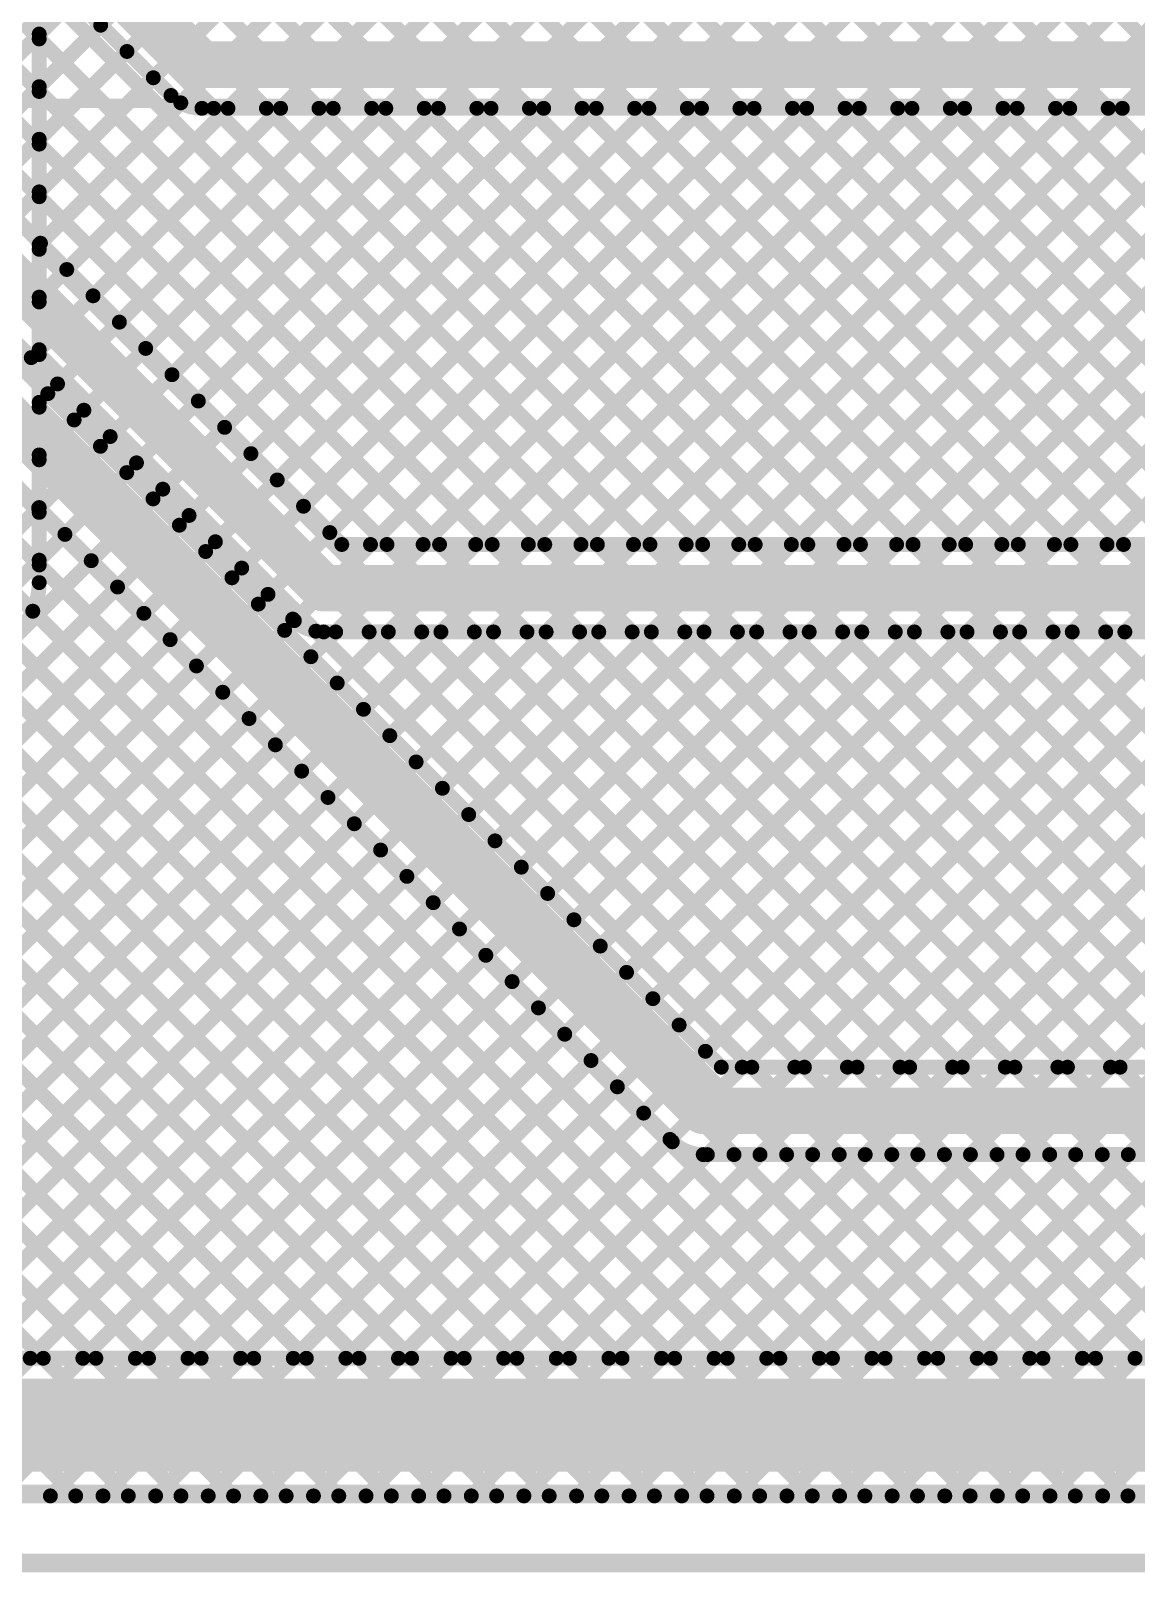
# Model space of a CAD drawing. Header units: millimetres. Extents: x 3.9 to 7.44, y 1.03 to 3.16.
# Drawn here: x 6.036 to 6.63, y 1.027 to 1.856 of the extents above; entities that cross this region are included whole.
import ezdxf

# ---------------------------------------------------------------- set-up
doc = ezdxf.new("R2010")
doc.units = ezdxf.units.MM
doc.header["$MEASUREMENT"] = 0
for name, color, linetype in [('BottomLayer', 5, 'Continuous'), ('Mechanical2', 216, 'Continuous'), ('TopLayer', 1, 'Continuous'), ('TopOverlay', 2, 'Continuous')]:
    doc.layers.add(name, color=color, linetype=linetype)

# ---------------------------------------------------------------- blocks, each defined once
blk = doc.blocks.new('ESP8285_3')
at = {"layer": 'TopOverlay', "const_width": 0.005}
for points in [[(-0.16154, -0.055), (-0.16154, 1.61823)], [(0.567, -0.055), (0.567, 1.61823)]]:
    blk.add_lwpolyline(points, dxfattribs=at)

msp = doc.modelspace()

# ---------------------------------------------------------------- linework, layer by layer
at = {"layer": 'BottomLayer'}
for points, const_width in [([(6.2946, 2.19069), (6.84988, 1.6354)], 0.008), ([(6.28045, 2.17654), (6.84351, 1.61349)], 0.008), ([(6.04, 1.82564), (6.38222, 2.16787)], 0.008), ([(6.26631, 2.1624), (6.85, 1.57871)], 0.008), ([(6.04, 1.79736), (6.39637, 2.15372)], 0.008), ([(6.25217, 2.14826), (6.85, 1.55043)], 0.008), ([(6.04, 1.76907), (6.41051, 2.13958)], 0.008), ([(6.23803, 2.13412), (6.85, 1.52214)], 0.008), ([(6.04, 1.74079), (6.42465, 2.12544)], 0.008), ([(6.22389, 2.11997), (6.85, 1.49386)], 0.008), ([(6.04, 1.7125), (6.43879, 2.1113)], 0.008), ([(6.28974, 1.142), (7.264, 2.11626)], 0.008), ([(6.20974, 2.10583), (6.85, 1.46558)], 0.008), ([(6.04, 1.68422), (6.45293, 2.09715)], 0.008), ([(6.1956, 2.09169), (6.85, 1.43729)], 0.008), ([(6.31802, 1.142), (7.264, 2.08798)], 0.008), ([(6.04, 1.65594), (6.46708, 2.08301)], 0.008), ([(6.18146, 2.07755), (6.84382, 1.41519)], 0.008), ([(6.04, 1.62765), (6.48122, 2.06887)], 0.008), ([(6.34631, 1.142), (7.264, 2.05969)], 0.008), ([(6.04, 1.59937), (6.49536, 2.05473)], 0.008), ([(6.179, 2.05173), (7.16273, 1.068)], 0.008), ([(6.04, 2.0493), (7.0213, 1.068)], 0.008), ([(6.04, 1.57108), (6.5095, 2.04059)], 0.008), ([(5.6392, 1.142), (6.52364, 2.02644)], 0.008), ([(6.04, 2.02102), (6.99302, 1.068)], 0.008), ([(5.66749, 1.142), (6.53779, 2.0123)], 0.008), ([(6.18548, 2.01696), (7.13444, 1.068)], 0.008), ([(5.69577, 1.142), (6.55193, 1.99816)], 0.008), ([(6.17966, 1.9945), (7.10616, 1.068)], 0.008), ([(6.04, 1.99274), (6.86854, 1.16419)], 0.008), ([(5.72405, 1.142), (6.56607, 1.98402)], 0.008), ([(6.04, 1.85393), (6.16701, 1.98094)], 0.008), ([(6.16576, 1.98011), (7.07787, 1.068)], 0.008), ([(5.75234, 1.142), (6.58021, 1.96988)], 0.008), ([(6.14407, 1.97352), (7.04959, 1.068)], 0.008), ([(6.04, 1.96445), (6.82695, 1.1775)], 0.008), ([(5.78062, 1.142), (6.59436, 1.95573)], 0.008), ([(5.80891, 1.142), (6.6085, 1.94159)], 0.008), ([(6.04, 1.93617), (6.80286, 1.1733)], 0.008), ([(5.83719, 1.142), (6.62264, 1.92745)], 0.008), ([(5.86548, 1.142), (6.63678, 1.91331)], 0.008), ([(5.89376, 1.142), (6.65092, 1.89916)], 0.008), ([(6.04631, 1.90157), (6.78443, 1.16345)], 0.008), ([(5.92204, 1.142), (6.66507, 1.88502)], 0.008), ([(6.04, 1.559), (6.04, 1.88297)], 0.008), ([(6.04, 1.8796), (6.77019, 1.14941)], 0.008), ([(5.95033, 1.142), (6.67921, 1.87088)], 0.008), ([(5.97861, 1.142), (6.69335, 1.85674)], 0.008), ([(6.04, 1.85131), (6.74931, 1.142)], 0.008), ([(6.0069, 1.142), (6.70749, 1.8426)], 0.008), ([(6.03518, 1.142), (6.71731, 1.82413)], 0.008), ([(6.04, 1.82303), (6.72103, 1.142)], 0.008), ([(6.06347, 1.142), (6.73274, 1.81128)], 0.008), ([(6.12003, 1.142), (6.796, 1.81797)], 0.008), ([(6.09175, 1.142), (6.75707, 1.80732)], 0.008), ([(6.04, 1.79475), (6.69275, 1.142)], 0.008), ([(6.14832, 1.142), (6.79219, 1.78587)], 0.008), ([(6.04, 1.76646), (6.66446, 1.142)], 0.008), ([(6.1766, 1.142), (6.79181, 1.7572)], 0.008), ([(6.04, 1.73818), (6.63618, 1.142)], 0.008), ([(6.20489, 1.142), (6.80291, 1.74002)], 0.008), ([(6.23317, 1.142), (6.8211, 1.72993)], 0.008), ([(6.26146, 1.142), (6.85425, 1.7348)], 0.008), ([(6.04, 1.70989), (6.60789, 1.142)], 0.008), ([(6.04, 1.68161), (6.57961, 1.142)], 0.008), ([(6.04, 1.65332), (6.55132, 1.142)], 0.008), ([(6.04, 1.62504), (6.52304, 1.142)], 0.008), ([(6.37459, 1.142), (6.84355, 1.61096)], 0.008), ([(6.04, 1.59676), (6.49476, 1.142)], 0.008), ([(6.40288, 1.142), (6.85, 1.58912)], 0.008), ([(6.04, 1.56847), (6.46647, 1.142)], 0.008), ([(6.43116, 1.142), (6.85, 1.56084)], 0.008), ([(6.03656, 1.54363), (6.43819, 1.142)], 0.008), ([(6.45945, 1.142), (6.85, 1.53255)], 0.008), ([(6.02391, 1.528), (6.4099, 1.142)], 0.008), ([(6.00977, 1.51385), (6.38162, 1.142)], 0.008), ([(6.48773, 1.142), (6.85, 1.50427)], 0.008), ([(5.99562, 1.49971), (6.35333, 1.142)], 0.008), ([(5.98148, 1.48557), (6.32505, 1.142)], 0.008), ([(5.96734, 1.47143), (6.29677, 1.142)], 0.008), ([(6.51601, 1.142), (6.85, 1.47599)], 0.008), ([(5.9532, 1.45728), (6.26848, 1.142)], 0.008), ([(6.5443, 1.142), (6.85, 1.4477)], 0.008), ([(5.93905, 1.44314), (6.2402, 1.142)], 0.008), ([(5.92491, 1.429), (6.21191, 1.142)], 0.008), ([(5.91077, 1.41486), (6.18363, 1.142)], 0.008), ([(6.57258, 1.142), (6.84361, 1.41303)], 0.008), ([(5.89663, 1.40072), (6.15534, 1.142)], 0.008), ([(6.60087, 1.142), (6.84863, 1.38976)], 0.008), ([(5.88249, 1.38657), (6.12706, 1.142)], 0.008), ([(5.86834, 1.37243), (6.09878, 1.142)], 0.008), ([(6.62915, 1.142), (6.86205, 1.3749)], 0.008), ([(5.8542, 1.35829), (6.07049, 1.142)], 0.008), ([(5.84006, 1.34415), (6.04221, 1.142)], 0.008), ([(5.36091, 1.142), (6.76522, 1.142)], 0.008), ([(5.346, 1.106), (6.827, 1.106)], 0.05), ([(5.25891, 1.068), (6.76643, 1.068)], 0.008), ([(5.346, 1.07), (6.76522, 1.07)], 0.008)]:
    msp.add_lwpolyline(points, dxfattribs=dict(at, const_width=const_width))
at = {"layer": 'BottomLayer', "const_width": 0.004}
for points in [[(6.038, 1.85393, 1), (6.042, 1.85393, 1)], [(6.038, 1.85131, 1), (6.042, 1.85131, 1)], [(6.038, 1.82564, 1), (6.042, 1.82564, 1)], [(6.038, 1.82303, 1), (6.042, 1.82303, 1)], [(6.038, 1.79736, 1), (6.042, 1.79736, 1)], [(6.038, 1.79475, 1), (6.042, 1.79475, 1)], [(6.038, 1.76907, 1), (6.042, 1.76907, 1)], [(6.038, 1.76646, 1), (6.042, 1.76646, 1)], [(6.038, 1.74079, 1), (6.042, 1.74079, 1)], [(6.038, 1.73818, 1), (6.042, 1.73818, 1)], [(6.038, 1.7125, 1), (6.042, 1.7125, 1)], [(6.038, 1.70989, 1), (6.042, 1.70989, 1)], [(6.038, 1.68422, 1), (6.042, 1.68422, 1)], [(6.038, 1.68161, 1), (6.042, 1.68161, 1)], [(6.038, 1.65594, 1), (6.042, 1.65594, 1)], [(6.038, 1.65332, 1), (6.042, 1.65332, 1)], [(6.038, 1.62765, 1), (6.042, 1.62765, 1)], [(6.038, 1.62504, 1), (6.042, 1.62504, 1)], [(6.038, 1.59937, 1), (6.042, 1.59937, 1)], [(6.038, 1.59676, 1), (6.042, 1.59676, 1)], [(6.038, 1.57108, 1), (6.042, 1.57108, 1)], [(6.038, 1.56847, 1), (6.042, 1.56847, 1)], [(6.038, 1.559, 1), (6.042, 1.559, 1)], [(6.038, 1.559, 1), (6.042, 1.559, 1)], [(6.038, 1.559, 1), (6.042, 1.559, 1)], [(6.03456, 1.54363, 1), (6.03856, 1.54363, 1)], [(6.03318, 1.142, 1), (6.03718, 1.142, 1)], [(6.04021, 1.142, 1), (6.04421, 1.142, 1)], [(6.06147, 1.142, 1), (6.06547, 1.142, 1)], [(6.06849, 1.142, 1), (6.07249, 1.142, 1)], [(6.08975, 1.142, 1), (6.09375, 1.142, 1)], [(6.09678, 1.142, 1), (6.10078, 1.142, 1)], [(6.11803, 1.142, 1), (6.12203, 1.142, 1)], [(6.12506, 1.142, 1), (6.12906, 1.142, 1)], [(6.14632, 1.142, 1), (6.15032, 1.142, 1)], [(6.15334, 1.142, 1), (6.15734, 1.142, 1)], [(6.1746, 1.142, 1), (6.1786, 1.142, 1)], [(6.18163, 1.142, 1), (6.18563, 1.142, 1)], [(6.20289, 1.142, 1), (6.20689, 1.142, 1)], [(6.20991, 1.142, 1), (6.21391, 1.142, 1)], [(6.23117, 1.142, 1), (6.23517, 1.142, 1)], [(6.2382, 1.142, 1), (6.2422, 1.142, 1)], [(6.25946, 1.142, 1), (6.26346, 1.142, 1)], [(6.26648, 1.142, 1), (6.27048, 1.142, 1)], [(6.28774, 1.142, 1), (6.29174, 1.142, 1)], [(6.29477, 1.142, 1), (6.29877, 1.142, 1)], [(6.31602, 1.142, 1), (6.32002, 1.142, 1)], [(6.32305, 1.142, 1), (6.32705, 1.142, 1)], [(6.34431, 1.142, 1), (6.34831, 1.142, 1)], [(6.35133, 1.142, 1), (6.35533, 1.142, 1)], [(6.37259, 1.142, 1), (6.37659, 1.142, 1)], [(6.37962, 1.142, 1), (6.38362, 1.142, 1)], [(6.40088, 1.142, 1), (6.40488, 1.142, 1)], [(6.4079, 1.142, 1), (6.4119, 1.142, 1)], [(6.42916, 1.142, 1), (6.43316, 1.142, 1)], [(6.43619, 1.142, 1), (6.44019, 1.142, 1)], [(6.45745, 1.142, 1), (6.46145, 1.142, 1)], [(6.46447, 1.142, 1), (6.46847, 1.142, 1)], [(6.48573, 1.142, 1), (6.48973, 1.142, 1)], [(6.49276, 1.142, 1), (6.49676, 1.142, 1)], [(6.51401, 1.142, 1), (6.51801, 1.142, 1)], [(6.52104, 1.142, 1), (6.52504, 1.142, 1)], [(6.5423, 1.142, 1), (6.5463, 1.142, 1)], [(6.54932, 1.142, 1), (6.55332, 1.142, 1)], [(6.57058, 1.142, 1), (6.57458, 1.142, 1)], [(6.57761, 1.142, 1), (6.58161, 1.142, 1)], [(6.59887, 1.142, 1), (6.60287, 1.142, 1)], [(6.60589, 1.142, 1), (6.60989, 1.142, 1)], [(6.62715, 1.142, 1), (6.63115, 1.142, 1)]]:
    msp.add_lwpolyline(points, format="xyb", close=True, dxfattribs=at)
at = {"layer": 'BottomLayer', "const_width": 0.008}
for points in [[(6.04, 1.559, -0.199396), (6.02941, 1.5335)], [(6.04, 1.559, -0.198912), (6.02946, 1.53354)]]:
    msp.add_lwpolyline(points, format="xyb", dxfattribs=at)
at = {"layer": 'Mechanical2', "const_width": 0.01}
msp.add_lwpolyline([(3.902, 1.032), (7.303, 1.032)], dxfattribs=at)
at = {"layer": 'TopLayer'}
for points, const_width in [([(6.069, 1.896), (6.1275, 1.8375)], 0.025), ([(5.6595, 1.8924), (6.4839, 1.068)], 0.008), ([(6.0524, 1.87937), (6.11087, 1.8209)], 0.008), ([(6.049, 1.8706), (6.3401, 1.5795)], 0.008), ([(5.6595, 1.86412), (6.45562, 1.068)], 0.008), ([(5.71319, 1.867), (6.51219, 1.068)], 0.008), ([(5.74147, 1.867), (6.54047, 1.068)], 0.008), ([(5.76976, 1.867), (6.56876, 1.068)], 0.008), ([(5.92755, 1.85462), (6.20267, 1.5795)], 0.008), ([(5.94646, 1.86), (6.22696, 1.5795)], 0.008), ([(5.97475, 1.86), (6.25525, 1.5795)], 0.008), ([(5.98412, 1.79805), (6.04607, 1.86)], 0.008), ([(5.99826, 1.78391), (6.07306, 1.8587)], 0.008), ([(6.00303, 1.86), (6.28353, 1.5795)], 0.008), ([(6.03131, 1.86), (6.31181, 1.5795)], 0.008), ([(5.91094, 1.838), (6.19294, 1.556)], 0.025), ([(6.01241, 1.76976), (6.0872, 1.84456)], 0.008), ([(6.1275, 1.8375), (6.64583, 1.8375)], 0.025), ([(6.4444, 1.5795), (6.70925, 1.84435)], 0.008), ([(5.65903, 1.83631), (6.42733, 1.068)], 0.008), ([(6.02655, 1.75562), (6.10135, 1.83042)], 0.008), ([(5.64764, 1.81941), (6.39905, 1.068)], 0.008), ([(5.89432, 1.82138), (6.1763, 1.5394)], 0.008), ([(6.47268, 1.5795), (6.71731, 1.82413)], 0.008), ([(6.04069, 1.74148), (6.11614, 1.81693)], 0.008), ([(6.05483, 1.72734), (6.14149, 1.814)], 0.008), ([(6.06897, 1.7132), (6.16978, 1.814)], 0.008), ([(6.08312, 1.69905), (6.19806, 1.814)], 0.008), ([(6.09726, 1.68491), (6.22635, 1.814)], 0.008), ([(6.1114, 1.67077), (6.25463, 1.814)], 0.008), ([(6.12554, 1.65663), (6.28292, 1.814)], 0.008), ([(6.1275, 1.814), (6.64583, 1.814)], 0.008), ([(6.13388, 1.814), (6.36838, 1.5795)], 0.008), ([(6.13969, 1.64248), (6.3112, 1.814)], 0.008), ([(6.15383, 1.62834), (6.33949, 1.814)], 0.008), ([(6.16217, 1.814), (6.39667, 1.5795)], 0.008), ([(6.16797, 1.6142), (6.36777, 1.814)], 0.008), ([(6.18211, 1.60006), (6.39605, 1.814)], 0.008), ([(6.19045, 1.814), (6.42495, 1.5795)], 0.008), ([(6.19625, 1.58592), (6.42434, 1.814)], 0.008), ([(6.21812, 1.5795), (6.45262, 1.814)], 0.008), ([(6.21874, 1.814), (6.45324, 1.5795)], 0.008), ([(6.24641, 1.5795), (6.48091, 1.814)], 0.008), ([(6.24702, 1.814), (6.48152, 1.5795)], 0.008), ([(6.27469, 1.5795), (6.50919, 1.814)], 0.008), ([(6.2753, 1.814), (6.5098, 1.5795)], 0.008), ([(6.30298, 1.5795), (6.53748, 1.814)], 0.008), ([(6.30359, 1.814), (6.53809, 1.5795)], 0.008), ([(6.33126, 1.5795), (6.56576, 1.814)], 0.008), ([(6.33187, 1.814), (6.56637, 1.5795)], 0.008), ([(6.35954, 1.5795), (6.59404, 1.814)], 0.008), ([(6.36016, 1.814), (6.59466, 1.5795)], 0.008), ([(6.38783, 1.5795), (6.62233, 1.814)], 0.008), ([(6.38844, 1.814), (6.62294, 1.5795)], 0.008), ([(6.41611, 1.5795), (6.65125, 1.81463)], 0.008), ([(6.41673, 1.814), (6.65123, 1.5795)], 0.008), ([(6.44501, 1.814), (6.67951, 1.5795)], 0.008), ([(6.47329, 1.814), (6.70779, 1.5795)], 0.008), ([(6.50097, 1.5795), (6.73274, 1.81128)], 0.008), ([(6.50158, 1.814), (6.72358, 1.592)], 0.008), ([(6.52986, 1.814), (6.72683, 1.61703)], 0.008), ([(6.55753, 1.5795), (6.79147, 1.81344)], 0.008), ([(6.55814, 1.814), (6.73237, 1.63977)], 0.008), ([(6.58643, 1.814), (6.739, 1.66143)], 0.008), ([(6.61471, 1.814), (6.739, 1.68971)], 0.008), ([(5.6335, 1.80527), (6.37077, 1.068)], 0.008), ([(6.52925, 1.5795), (6.75707, 1.80732)], 0.008), ([(5.61936, 1.79112), (6.34248, 1.068)], 0.008), ([(6.58582, 1.5795), (6.79219, 1.78587)], 0.008), ([(5.60522, 1.77698), (6.3142, 1.068)], 0.008), ([(5.59107, 1.76284), (6.28591, 1.068)], 0.008), ([(5.57693, 1.7487), (6.25763, 1.068)], 0.008), ([(5.96862, 1.73662), (6.40673, 1.2985)], 0.008), ([(5.56279, 1.73456), (6.22934, 1.068)], 0.008), ([(5.952, 1.72), (6.397, 1.275)], 0.025), ([(5.54865, 1.72041), (6.20106, 1.068)], 0.008), ([(5.5345, 1.70627), (6.17278, 1.068)], 0.008), ([(5.93538, 1.70338), (6.38037, 1.2584)], 0.008), ([(6.6141, 1.5795), (6.739, 1.7044)], 0.008), ([(5.52036, 1.69213), (6.14449, 1.068)], 0.008), ([(6.03051, 1.67473), (6.03574, 1.67996)], 0.008), ([(5.50622, 1.67799), (6.11621, 1.068)], 0.008), ([(5.49208, 1.66384), (6.08792, 1.068)], 0.008), ([(6.04465, 1.66059), (6.04988, 1.66582)], 0.008), ([(5.47794, 1.6497), (6.05964, 1.068)], 0.008), ([(6.05879, 1.64644), (6.06403, 1.65168)], 0.008), ([(6.07293, 1.6323), (6.07817, 1.63753)], 0.008), ([(6.08708, 1.61816), (6.09231, 1.62339)], 0.008), ([(6.10122, 1.60402), (6.10645, 1.60925)], 0.008), ([(5.50863, 1.068), (6.0397, 1.59907)], 0.008), ([(6.11536, 1.58987), (6.12059, 1.59511)], 0.008), ([(5.53692, 1.068), (6.05384, 1.58492)], 0.008), ([(6.1295, 1.57573), (6.13474, 1.58097)], 0.008), ([(6.20267, 1.5795), (6.716, 1.5795)], 0.008), ([(5.5652, 1.068), (6.06798, 1.57078)], 0.008), ([(6.14364, 1.56159), (6.14888, 1.56682)], 0.008), ([(6.19294, 1.556), (6.747, 1.556)], 0.025), ([(5.59348, 1.068), (6.08213, 1.55664)], 0.008), ([(6.15779, 1.54745), (6.16302, 1.55268)], 0.008), ([(5.62177, 1.068), (6.09627, 1.5425)], 0.008), ([(6.17193, 1.53331), (6.17718, 1.53856)], 0.008), ([(6.18607, 1.51916), (6.19941, 1.5325)], 0.008), ([(6.18873, 1.53288), (6.42311, 1.2985)], 0.008), ([(6.19294, 1.5325), (6.716, 1.5325)], 0.008), ([(6.20021, 1.50502), (6.22769, 1.5325)], 0.008), ([(6.21435, 1.49088), (6.25598, 1.5325)], 0.008), ([(6.21739, 1.5325), (6.45139, 1.2985)], 0.008), ([(6.2285, 1.47674), (6.28426, 1.5325)], 0.008), ([(6.24264, 1.4626), (6.31254, 1.5325)], 0.008), ([(6.24568, 1.5325), (6.47968, 1.2985)], 0.008), ([(6.25678, 1.44845), (6.34083, 1.5325)], 0.008), ([(6.27092, 1.43431), (6.36911, 1.5325)], 0.008), ([(6.27396, 1.5325), (6.50796, 1.2985)], 0.008), ([(6.28507, 1.42017), (6.3974, 1.5325)], 0.008), ([(6.29921, 1.40603), (6.42568, 1.5325)], 0.008), ([(6.30225, 1.5325), (6.53625, 1.2985)], 0.008), ([(6.31335, 1.39188), (6.45397, 1.5325)], 0.008), ([(6.32749, 1.37774), (6.48225, 1.5325)], 0.008), ([(6.33053, 1.5325), (6.56453, 1.2985)], 0.008), ([(6.34163, 1.3636), (6.51053, 1.5325)], 0.008), ([(6.35578, 1.34946), (6.53882, 1.5325)], 0.008), ([(6.35881, 1.5325), (6.59281, 1.2985)], 0.008), ([(6.36992, 1.33532), (6.5671, 1.5325)], 0.008), ([(6.38406, 1.32117), (6.59539, 1.5325)], 0.008), ([(6.3871, 1.5325), (6.6211, 1.2985)], 0.008), ([(6.3982, 1.30703), (6.62367, 1.5325)], 0.008), ([(6.41538, 1.5325), (6.64938, 1.2985)], 0.008), ([(6.41796, 1.2985), (6.65196, 1.5325)], 0.008), ([(6.44367, 1.5325), (6.67767, 1.2985)], 0.008), ([(6.44624, 1.2985), (6.68024, 1.5325)], 0.008), ([(6.47195, 1.5325), (6.70595, 1.2985)], 0.008), ([(6.47452, 1.2985), (6.70852, 1.5325)], 0.008), ([(6.50024, 1.5325), (6.72174, 1.311)], 0.008), ([(6.52852, 1.5325), (6.7268, 1.33422)], 0.008), ([(6.5568, 1.5325), (6.73205, 1.35725)], 0.008), ([(6.55938, 1.2985), (6.791, 1.53012)], 0.008), ([(6.58509, 1.5325), (6.739, 1.37859)], 0.008), ([(6.61337, 1.5325), (6.739, 1.40687)], 0.008), ([(5.65005, 1.068), (6.11041, 1.52836)], 0.008), ([(5.67834, 1.068), (6.12455, 1.51421)], 0.008), ([(6.50281, 1.2985), (6.72431, 1.52)], 0.008), ([(6.53109, 1.2985), (6.75259, 1.52)], 0.008), ([(5.70662, 1.068), (6.13869, 1.50007)], 0.008), ([(5.73491, 1.068), (6.15284, 1.48593)], 0.008), ([(5.76319, 1.068), (6.16698, 1.47179)], 0.008), ([(5.79148, 1.068), (6.18112, 1.45765)], 0.008), ([(6.58766, 1.2985), (6.739, 1.44984)], 0.008), ([(5.81976, 1.068), (6.19526, 1.4435)], 0.008), ([(5.84804, 1.068), (6.2094, 1.42936)], 0.008), ([(6.61595, 1.2985), (6.739, 1.42155)], 0.008), ([(5.87633, 1.068), (6.22355, 1.41522)], 0.008), ([(5.90461, 1.068), (6.23769, 1.40108)], 0.008), ([(5.9329, 1.068), (6.25183, 1.38693)], 0.008), ([(5.96118, 1.068), (6.26597, 1.37279)], 0.008), ([(5.98947, 1.068), (6.28012, 1.35865)], 0.008), ([(6.01775, 1.068), (6.29426, 1.34451)], 0.008), ([(6.04603, 1.068), (6.3084, 1.33037)], 0.008), ([(6.07432, 1.068), (6.32254, 1.31622)], 0.008), ([(6.1026, 1.068), (6.33668, 1.30208)], 0.008), ([(6.40673, 1.2985), (6.716, 1.2985)], 0.008), ([(6.13089, 1.068), (6.35083, 1.28794)], 0.008), ([(6.397, 1.275), (6.747, 1.275)], 0.025), ([(6.15917, 1.068), (6.36497, 1.2738)], 0.008), ([(6.18746, 1.068), (6.37911, 1.25966)], 0.008), ([(6.21574, 1.068), (6.39924, 1.2515)], 0.008), ([(6.24402, 1.068), (6.42752, 1.2515)], 0.008), ([(6.27231, 1.068), (6.45581, 1.2515)], 0.008), ([(6.30059, 1.068), (6.48409, 1.2515)], 0.008), ([(6.32888, 1.068), (6.51238, 1.2515)], 0.008), ([(6.35716, 1.068), (6.54066, 1.2515)], 0.008), ([(6.38545, 1.068), (6.56895, 1.2515)], 0.008), ([(6.397, 1.2515), (6.716, 1.2515)], 0.008), ([(6.41354, 1.2515), (6.59704, 1.068)], 0.008), ([(6.41373, 1.068), (6.59723, 1.2515)], 0.008), ([(6.44182, 1.2515), (6.62532, 1.068)], 0.008), ([(6.44201, 1.068), (6.62551, 1.2515)], 0.008), ([(6.47011, 1.2515), (6.65361, 1.068)], 0.008), ([(6.4703, 1.068), (6.6538, 1.2515)], 0.008), ([(6.49839, 1.2515), (6.68189, 1.068)], 0.008), ([(6.49858, 1.068), (6.68208, 1.2515)], 0.008), ([(6.52668, 1.2515), (6.71018, 1.068)], 0.008), ([(6.52687, 1.068), (6.71037, 1.2515)], 0.008), ([(6.55496, 1.2515), (6.73846, 1.068)], 0.008), ([(6.58325, 1.2515), (6.76593, 1.06882)], 0.008), ([(6.61153, 1.2515), (6.75552, 1.10751)], 0.008), ([(6.61172, 1.068), (6.791, 1.24728)], 0.008), ([(6.55515, 1.068), (6.72615, 1.239)], 0.008), ([(6.58344, 1.068), (6.75444, 1.239)], 0.008), ([(4.956, 1.068), (6.76643, 1.068)], 0.008)]:
    msp.add_lwpolyline(points, dxfattribs=dict(at, const_width=const_width))
for points, const_width in [([(6.07106, 1.8587, 1), (6.07506, 1.8587, 1)], 0.004), ([(6.0852, 1.84456, 1), (6.0892, 1.84456, 1)], 0.004), ([(6.12125, 1.8375, 1), (6.13375, 1.8375, 1)], 0.0125), ([(6.12125, 1.8375, 1), (6.13375, 1.8375, 1)], 0.0125), ([(6.09935, 1.83042, 1), (6.10335, 1.83042, 1)], 0.004), ([(6.10887, 1.8209, 1), (6.11287, 1.8209, 1)], 0.004), ([(6.10887, 1.8209, 1), (6.11287, 1.8209, 1)], 0.004), ([(6.10888, 1.82088, 1), (6.11288, 1.82088, 1)], 0.004), ([(6.11414, 1.81693, 1), (6.11814, 1.81693, 1)], 0.004), ([(6.1255, 1.814, 1), (6.1295, 1.814, 1)], 0.004), ([(6.1255, 1.814, 1), (6.1295, 1.814, 1)], 0.004), ([(6.1255, 1.814, 1), (6.1295, 1.814, 1)], 0.004), ([(6.13188, 1.814, 1), (6.13588, 1.814, 1)], 0.004), ([(6.1395, 1.814, 1), (6.14349, 1.814, 1)], 0.004), ([(6.16017, 1.814, 1), (6.16417, 1.814, 1)], 0.004), ([(6.16778, 1.814, 1), (6.17178, 1.814, 1)], 0.004), ([(6.18845, 1.814, 1), (6.19245, 1.814, 1)], 0.004), ([(6.19606, 1.814, 1), (6.20006, 1.814, 1)], 0.004), ([(6.21674, 1.814, 1), (6.22074, 1.814, 1)], 0.004), ([(6.22435, 1.814, 1), (6.22835, 1.814, 1)], 0.004), ([(6.24502, 1.814, 1), (6.24902, 1.814, 1)], 0.004), ([(6.25263, 1.814, 1), (6.25663, 1.814, 1)], 0.004), ([(6.2733, 1.814, 1), (6.2773, 1.814, 1)], 0.004), ([(6.28092, 1.814, 1), (6.28492, 1.814, 1)], 0.004), ([(6.30159, 1.814, 1), (6.30559, 1.814, 1)], 0.004), ([(6.3092, 1.814, 1), (6.3132, 1.814, 1)], 0.004), ([(6.32987, 1.814, 1), (6.33387, 1.814, 1)], 0.004), ([(6.33749, 1.814, 1), (6.34149, 1.814, 1)], 0.004), ([(6.35816, 1.814, 1), (6.36216, 1.814, 1)], 0.004), ([(6.36577, 1.814, 1), (6.36977, 1.814, 1)], 0.004), ([(6.38644, 1.814, 1), (6.39044, 1.814, 1)], 0.004), ([(6.39405, 1.814, 1), (6.39805, 1.814, 1)], 0.004), ([(6.41473, 1.814, 1), (6.41873, 1.814, 1)], 0.004), ([(6.42234, 1.814, 1), (6.42634, 1.814, 1)], 0.004), ([(6.44301, 1.814, 1), (6.44701, 1.814, 1)], 0.004), ([(6.45062, 1.814, 1), (6.45462, 1.814, 1)], 0.004), ([(6.47129, 1.814, 1), (6.47529, 1.814, 1)], 0.004), ([(6.47891, 1.814, 1), (6.48291, 1.814, 1)], 0.004), ([(6.49958, 1.814, 1), (6.50358, 1.814, 1)], 0.004), ([(6.50719, 1.814, 1), (6.51119, 1.814, 1)], 0.004), ([(6.52786, 1.814, 1), (6.53186, 1.814, 1)], 0.004), ([(6.53548, 1.814, 1), (6.53948, 1.814, 1)], 0.004), ([(6.55614, 1.814, 1), (6.56014, 1.814, 1)], 0.004), ([(6.56376, 1.814, 1), (6.56776, 1.814, 1)], 0.004), ([(6.58443, 1.814, 1), (6.58843, 1.814, 1)], 0.004), ([(6.59204, 1.814, 1), (6.59604, 1.814, 1)], 0.004), ([(6.61271, 1.814, 1), (6.61671, 1.814, 1)], 0.004), ([(6.62033, 1.814, 1), (6.62433, 1.814, 1)], 0.004), ([(6.03869, 1.74148, 1), (6.04269, 1.74148, 1)], 0.004), ([(6.05283, 1.72734, 1), (6.05683, 1.72734, 1)], 0.004), ([(6.06697, 1.7132, 1), (6.07097, 1.7132, 1)], 0.004), ([(6.08112, 1.69905, 1), (6.08512, 1.69905, 1)], 0.004), ([(6.03374, 1.67996, 1), (6.03774, 1.67996, 1)], 0.004), ([(6.09526, 1.68491, 1), (6.09926, 1.68491, 1)], 0.004), ([(6.1094, 1.67077, 1), (6.1134, 1.67077, 1)], 0.004), ([(6.04788, 1.66582, 1), (6.05188, 1.66582, 1)], 0.004), ([(6.04265, 1.66059, 1), (6.04665, 1.66059, 1)], 0.004), ([(6.12354, 1.65663, 1), (6.12754, 1.65663, 1)], 0.004), ([(6.05679, 1.64644, 1), (6.06079, 1.64644, 1)], 0.004), ([(6.06203, 1.65168, 1), (6.06603, 1.65168, 1)], 0.004), ([(6.07617, 1.63753, 1), (6.08017, 1.63753, 1)], 0.004), ([(6.13769, 1.64248, 1), (6.14169, 1.64248, 1)], 0.004), ([(6.07093, 1.6323, 1), (6.07493, 1.6323, 1)], 0.004), ([(6.09031, 1.62339, 1), (6.09431, 1.62339, 1)], 0.004), ([(6.15183, 1.62834, 1), (6.15583, 1.62834, 1)], 0.004), ([(6.08508, 1.61816, 1), (6.08908, 1.61816, 1)], 0.004), ([(6.16597, 1.6142, 1), (6.16997, 1.6142, 1)], 0.004), ([(6.09922, 1.60402, 1), (6.10322, 1.60402, 1)], 0.004), ([(6.10445, 1.60925, 1), (6.10845, 1.60925, 1)], 0.004), ([(6.0377, 1.59907, 1), (6.0417, 1.59907, 1)], 0.004), ([(6.18011, 1.60006, 1), (6.18411, 1.60006, 1)], 0.004), ([(6.11336, 1.58987, 1), (6.11736, 1.58987, 1)], 0.004), ([(6.11859, 1.59511, 1), (6.12259, 1.59511, 1)], 0.004), ([(6.05184, 1.58492, 1), (6.05584, 1.58492, 1)], 0.004), ([(6.13274, 1.58097, 1), (6.13674, 1.58097, 1)], 0.004), ([(6.19425, 1.58592, 1), (6.19825, 1.58592, 1)], 0.004), ([(6.20067, 1.5795, 1), (6.20467, 1.5795, 1)], 0.004), ([(6.20067, 1.5795, 1), (6.20467, 1.5795, 1)], 0.004), ([(6.21612, 1.5795, 1), (6.22012, 1.5795, 1)], 0.004), ([(6.22496, 1.5795, 1), (6.22896, 1.5795, 1)], 0.004), ([(6.24441, 1.5795, 1), (6.24841, 1.5795, 1)], 0.004), ([(6.25325, 1.5795, 1), (6.25725, 1.5795, 1)], 0.004), ([(6.27269, 1.5795, 1), (6.27669, 1.5795, 1)], 0.004), ([(6.28153, 1.5795, 1), (6.28553, 1.5795, 1)], 0.004), ([(6.30098, 1.5795, 1), (6.30498, 1.5795, 1)], 0.004), ([(6.30981, 1.5795, 1), (6.31381, 1.5795, 1)], 0.004), ([(6.32926, 1.5795, 1), (6.33326, 1.5795, 1)], 0.004), ([(6.3381, 1.5795, 1), (6.3421, 1.5795, 1)], 0.004), ([(6.35754, 1.5795, 1), (6.36154, 1.5795, 1)], 0.004), ([(6.36638, 1.5795, 1), (6.37038, 1.5795, 1)], 0.004), ([(6.38583, 1.5795, 1), (6.38983, 1.5795, 1)], 0.004), ([(6.39467, 1.5795, 1), (6.39867, 1.5795, 1)], 0.004), ([(6.41411, 1.5795, 1), (6.41811, 1.5795, 1)], 0.004), ([(6.42295, 1.5795, 1), (6.42695, 1.5795, 1)], 0.004), ([(6.4424, 1.5795, 1), (6.4464, 1.5795, 1)], 0.004), ([(6.45124, 1.5795, 1), (6.45524, 1.5795, 1)], 0.004), ([(6.47068, 1.5795, 1), (6.47468, 1.5795, 1)], 0.004), ([(6.47952, 1.5795, 1), (6.48352, 1.5795, 1)], 0.004), ([(6.49897, 1.5795, 1), (6.50297, 1.5795, 1)], 0.004), ([(6.5078, 1.5795, 1), (6.5118, 1.5795, 1)], 0.004), ([(6.52725, 1.5795, 1), (6.53125, 1.5795, 1)], 0.004), ([(6.53609, 1.5795, 1), (6.54009, 1.5795, 1)], 0.004), ([(6.55553, 1.5795, 1), (6.55953, 1.5795, 1)], 0.004), ([(6.56437, 1.5795, 1), (6.56837, 1.5795, 1)], 0.004), ([(6.58382, 1.5795, 1), (6.58782, 1.5795, 1)], 0.004), ([(6.59266, 1.5795, 1), (6.59666, 1.5795, 1)], 0.004), ([(6.6121, 1.5795, 1), (6.6161, 1.5795, 1)], 0.004), ([(6.62094, 1.5795, 1), (6.62494, 1.5795, 1)], 0.004), ([(6.06598, 1.57078, 1), (6.06998, 1.57078, 1)], 0.004), ([(6.1275, 1.57573, 1), (6.1315, 1.57573, 1)], 0.004), ([(6.14688, 1.56682, 1), (6.15088, 1.56682, 1)], 0.004), ([(6.18669, 1.556, 1), (6.19919, 1.556, 1)], 0.0125), ([(6.18669, 1.556, 1), (6.19919, 1.556, 1)], 0.0125), ([(6.08013, 1.55664, 1), (6.08413, 1.55664, 1)], 0.004), ([(6.14164, 1.56159, 1), (6.14564, 1.56159, 1)], 0.004), ([(6.15579, 1.54745, 1), (6.15979, 1.54745, 1)], 0.004), ([(6.16102, 1.55268, 1), (6.16502, 1.55268, 1)], 0.004), ([(6.09427, 1.5425, 1), (6.09827, 1.5425, 1)], 0.004), ([(6.1743, 1.5394, 1), (6.1783, 1.5394, 1)], 0.004), ([(6.1743, 1.5394, 1), (6.1783, 1.5394, 1)], 0.004), ([(6.17432, 1.53938, 1), (6.17832, 1.53938, 1)], 0.004), ([(6.17518, 1.53856, 1), (6.17918, 1.53856, 1)], 0.004), ([(6.16993, 1.53331, 1), (6.17393, 1.53331, 1)], 0.004), ([(6.18673, 1.53288, 1), (6.19073, 1.53288, 1)], 0.004), ([(6.19094, 1.5325, 1), (6.19494, 1.5325, 1)], 0.004), ([(6.19094, 1.5325, 1), (6.19494, 1.5325, 1)], 0.004), ([(6.19094, 1.5325, 1), (6.19494, 1.5325, 1)], 0.004), ([(6.19741, 1.5325, 1), (6.20141, 1.5325, 1)], 0.004), ([(6.21539, 1.5325, 1), (6.21939, 1.5325, 1)], 0.004), ([(6.22569, 1.5325, 1), (6.22969, 1.5325, 1)], 0.004), ([(6.24368, 1.5325, 1), (6.24768, 1.5325, 1)], 0.004), ([(6.25398, 1.5325, 1), (6.25798, 1.5325, 1)], 0.004), ([(6.27196, 1.5325, 1), (6.27596, 1.5325, 1)], 0.004), ([(6.28226, 1.5325, 1), (6.28626, 1.5325, 1)], 0.004), ([(6.30025, 1.5325, 1), (6.30425, 1.5325, 1)], 0.004), ([(6.31054, 1.5325, 1), (6.31454, 1.5325, 1)], 0.004), ([(6.32853, 1.5325, 1), (6.33253, 1.5325, 1)], 0.004), ([(6.33883, 1.5325, 1), (6.34283, 1.5325, 1)], 0.004), ([(6.35681, 1.5325, 1), (6.36081, 1.5325, 1)], 0.004), ([(6.36711, 1.5325, 1), (6.37111, 1.5325, 1)], 0.004), ([(6.3851, 1.5325, 1), (6.3891, 1.5325, 1)], 0.004), ([(6.3954, 1.5325, 1), (6.3994, 1.5325, 1)], 0.004), ([(6.41338, 1.5325, 1), (6.41738, 1.5325, 1)], 0.004), ([(6.42368, 1.5325, 1), (6.42768, 1.5325, 1)], 0.004), ([(6.44167, 1.5325, 1), (6.44567, 1.5325, 1)], 0.004), ([(6.45197, 1.5325, 1), (6.45597, 1.5325, 1)], 0.004), ([(6.46995, 1.5325, 1), (6.47395, 1.5325, 1)], 0.004), ([(6.48025, 1.5325, 1), (6.48425, 1.5325, 1)], 0.004), ([(6.49824, 1.5325, 1), (6.50224, 1.5325, 1)], 0.004), ([(6.50853, 1.5325, 1), (6.51253, 1.5325, 1)], 0.004), ([(6.52652, 1.5325, 1), (6.53052, 1.5325, 1)], 0.004), ([(6.53682, 1.5325, 1), (6.54082, 1.5325, 1)], 0.004), ([(6.5548, 1.5325, 1), (6.5588, 1.5325, 1)], 0.004), ([(6.5651, 1.5325, 1), (6.5691, 1.5325, 1)], 0.004), ([(6.58309, 1.5325, 1), (6.58709, 1.5325, 1)], 0.004), ([(6.59339, 1.5325, 1), (6.59739, 1.5325, 1)], 0.004), ([(6.61137, 1.5325, 1), (6.61537, 1.5325, 1)], 0.004), ([(6.62167, 1.5325, 1), (6.62567, 1.5325, 1)], 0.004), ([(6.10841, 1.52836, 1), (6.11241, 1.52836, 1)], 0.004), ([(6.12255, 1.51421, 1), (6.12655, 1.51421, 1)], 0.004), ([(6.18407, 1.51916, 1), (6.18807, 1.51916, 1)], 0.004), ([(6.19821, 1.50502, 1), (6.20221, 1.50502, 1)], 0.004), ([(6.13669, 1.50007, 1), (6.14069, 1.50007, 1)], 0.004), ([(6.21235, 1.49088, 1), (6.21635, 1.49088, 1)], 0.004), ([(6.15084, 1.48593, 1), (6.15484, 1.48593, 1)], 0.004), ([(6.16498, 1.47179, 1), (6.16898, 1.47179, 1)], 0.004), ([(6.2265, 1.47674, 1), (6.2305, 1.47674, 1)], 0.004), ([(6.17912, 1.45765, 1), (6.18312, 1.45765, 1)], 0.004), ([(6.24064, 1.4626, 1), (6.24464, 1.4626, 1)], 0.004), ([(6.25478, 1.44845, 1), (6.25878, 1.44845, 1)], 0.004), ([(6.19326, 1.4435, 1), (6.19726, 1.4435, 1)], 0.004), ([(6.26892, 1.43431, 1), (6.27292, 1.43431, 1)], 0.004), ([(6.2074, 1.42936, 1), (6.2114, 1.42936, 1)], 0.004), ([(6.22155, 1.41522, 1), (6.22555, 1.41522, 1)], 0.004), ([(6.28307, 1.42017, 1), (6.28707, 1.42017, 1)], 0.004), ([(6.29721, 1.40603, 1), (6.30121, 1.40603, 1)], 0.004), ([(6.23569, 1.40108, 1), (6.23969, 1.40108, 1)], 0.004), ([(6.31135, 1.39188, 1), (6.31535, 1.39188, 1)], 0.004), ([(6.24983, 1.38693, 1), (6.25383, 1.38693, 1)], 0.004), ([(6.26397, 1.37279, 1), (6.26797, 1.37279, 1)], 0.004), ([(6.32549, 1.37774, 1), (6.32949, 1.37774, 1)], 0.004), ([(6.33963, 1.3636, 1), (6.34363, 1.3636, 1)], 0.004), ([(6.27812, 1.35865, 1), (6.28212, 1.35865, 1)], 0.004), ([(6.35378, 1.34946, 1), (6.35778, 1.34946, 1)], 0.004), ([(6.29226, 1.34451, 1), (6.29626, 1.34451, 1)], 0.004), ([(6.3064, 1.33037, 1), (6.3104, 1.33037, 1)], 0.004), ([(6.36792, 1.33532, 1), (6.37192, 1.33532, 1)], 0.004), ([(6.32054, 1.31622, 1), (6.32454, 1.31622, 1)], 0.004), ([(6.38206, 1.32117, 1), (6.38606, 1.32117, 1)], 0.004), ([(6.3962, 1.30703, 1), (6.4002, 1.30703, 1)], 0.004), ([(6.33468, 1.30208, 1), (6.33868, 1.30208, 1)], 0.004), ([(6.40473, 1.2985, 1), (6.40873, 1.2985, 1)], 0.004), ([(6.40473, 1.2985, 1), (6.40873, 1.2985, 1)], 0.004), ([(6.41596, 1.2985, 1), (6.41996, 1.2985, 1)], 0.004), ([(6.42111, 1.2985, 1), (6.42511, 1.2985, 1)], 0.004), ([(6.44424, 1.2985, 1), (6.44824, 1.2985, 1)], 0.004), ([(6.44939, 1.2985, 1), (6.45339, 1.2985, 1)], 0.004), ([(6.47252, 1.2985, 1), (6.47652, 1.2985, 1)], 0.004), ([(6.47768, 1.2985, 1), (6.48168, 1.2985, 1)], 0.004), ([(6.50081, 1.2985, 1), (6.50481, 1.2985, 1)], 0.004), ([(6.50596, 1.2985, 1), (6.50996, 1.2985, 1)], 0.004), ([(6.52909, 1.2985, 1), (6.53309, 1.2985, 1)], 0.004), ([(6.53425, 1.2985, 1), (6.53825, 1.2985, 1)], 0.004), ([(6.55738, 1.2985, 1), (6.56138, 1.2985, 1)], 0.004), ([(6.56253, 1.2985, 1), (6.56653, 1.2985, 1)], 0.004), ([(6.58566, 1.2985, 1), (6.58966, 1.2985, 1)], 0.004), ([(6.59081, 1.2985, 1), (6.59481, 1.2985, 1)], 0.004), ([(6.61395, 1.2985, 1), (6.61795, 1.2985, 1)], 0.004), ([(6.6191, 1.2985, 1), (6.6231, 1.2985, 1)], 0.004), ([(6.34883, 1.28794, 1), (6.35283, 1.28794, 1)], 0.004), ([(6.39075, 1.275, 1), (6.40325, 1.275, 1)], 0.0125), ([(6.39075, 1.275, 1), (6.40325, 1.275, 1)], 0.0125), ([(6.36297, 1.2738, 1), (6.36697, 1.2738, 1)], 0.004), ([(6.37711, 1.25966, 1), (6.38111, 1.25966, 1)], 0.004), ([(6.37837, 1.2584, 1), (6.38237, 1.2584, 1)], 0.004), ([(6.37837, 1.2584, 1), (6.38237, 1.2584, 1)], 0.004), ([(6.37838, 1.25838, 1), (6.38238, 1.25838, 1)], 0.004), ([(6.395, 1.2515, 1), (6.399, 1.2515, 1)], 0.004), ([(6.395, 1.2515, 1), (6.399, 1.2515, 1)], 0.004), ([(6.395, 1.2515, 1), (6.399, 1.2515, 1)], 0.004), ([(6.39724, 1.2515, 1), (6.40124, 1.2515, 1)], 0.004), ([(6.41154, 1.2515, 1), (6.41554, 1.2515, 1)], 0.004), ([(6.42552, 1.2515, 1), (6.42952, 1.2515, 1)], 0.004), ([(6.43982, 1.2515, 1), (6.44382, 1.2515, 1)], 0.004), ([(6.45381, 1.2515, 1), (6.45781, 1.2515, 1)], 0.004), ([(6.46811, 1.2515, 1), (6.47211, 1.2515, 1)], 0.004), ([(6.48209, 1.2515, 1), (6.48609, 1.2515, 1)], 0.004), ([(6.49639, 1.2515, 1), (6.50039, 1.2515, 1)], 0.004), ([(6.51038, 1.2515, 1), (6.51438, 1.2515, 1)], 0.004), ([(6.52468, 1.2515, 1), (6.52868, 1.2515, 1)], 0.004), ([(6.53866, 1.2515, 1), (6.54266, 1.2515, 1)], 0.004), ([(6.55296, 1.2515, 1), (6.55696, 1.2515, 1)], 0.004), ([(6.56695, 1.2515, 1), (6.57095, 1.2515, 1)], 0.004), ([(6.58125, 1.2515, 1), (6.58525, 1.2515, 1)], 0.004), ([(6.59523, 1.2515, 1), (6.59923, 1.2515, 1)], 0.004), ([(6.60953, 1.2515, 1), (6.61353, 1.2515, 1)], 0.004), ([(6.62351, 1.2515, 1), (6.62751, 1.2515, 1)], 0.004), ([(6.04403, 1.068, 1), (6.04803, 1.068, 1)], 0.004), ([(6.05764, 1.068, 1), (6.06164, 1.068, 1)], 0.004), ([(6.07232, 1.068, 1), (6.07632, 1.068, 1)], 0.004), ([(6.08592, 1.068, 1), (6.08992, 1.068, 1)], 0.004), ([(6.1006, 1.068, 1), (6.1046, 1.068, 1)], 0.004), ([(6.11421, 1.068, 1), (6.11821, 1.068, 1)], 0.004), ([(6.12889, 1.068, 1), (6.13289, 1.068, 1)], 0.004), ([(6.14249, 1.068, 1), (6.14649, 1.068, 1)], 0.004), ([(6.15717, 1.068, 1), (6.16117, 1.068, 1)], 0.004), ([(6.17078, 1.068, 1), (6.17478, 1.068, 1)], 0.004), ([(6.18546, 1.068, 1), (6.18946, 1.068, 1)], 0.004), ([(6.19906, 1.068, 1), (6.20306, 1.068, 1)], 0.004), ([(6.21374, 1.068, 1), (6.21774, 1.068, 1)], 0.004), ([(6.22734, 1.068, 1), (6.23134, 1.068, 1)], 0.004), ([(6.24202, 1.068, 1), (6.24602, 1.068, 1)], 0.004), ([(6.25563, 1.068, 1), (6.25963, 1.068, 1)], 0.004), ([(6.27031, 1.068, 1), (6.27431, 1.068, 1)], 0.004), ([(6.28391, 1.068, 1), (6.28791, 1.068, 1)], 0.004), ([(6.29859, 1.068, 1), (6.30259, 1.068, 1)], 0.004), ([(6.3122, 1.068, 1), (6.3162, 1.068, 1)], 0.004), ([(6.32688, 1.068, 1), (6.33088, 1.068, 1)], 0.004), ([(6.34048, 1.068, 1), (6.34448, 1.068, 1)], 0.004), ([(6.35516, 1.068, 1), (6.35916, 1.068, 1)], 0.004), ([(6.36877, 1.068, 1), (6.37277, 1.068, 1)], 0.004), ([(6.38345, 1.068, 1), (6.38745, 1.068, 1)], 0.004), ([(6.39705, 1.068, 1), (6.40105, 1.068, 1)], 0.004), ([(6.41173, 1.068, 1), (6.41573, 1.068, 1)], 0.004), ([(6.42533, 1.068, 1), (6.42933, 1.068, 1)], 0.004), ([(6.44001, 1.068, 1), (6.44401, 1.068, 1)], 0.004), ([(6.45362, 1.068, 1), (6.45762, 1.068, 1)], 0.004), ([(6.4683, 1.068, 1), (6.4723, 1.068, 1)], 0.004), ([(6.4819, 1.068, 1), (6.4859, 1.068, 1)], 0.004), ([(6.49658, 1.068, 1), (6.50058, 1.068, 1)], 0.004), ([(6.51019, 1.068, 1), (6.51419, 1.068, 1)], 0.004), ([(6.52487, 1.068, 1), (6.52887, 1.068, 1)], 0.004), ([(6.53847, 1.068, 1), (6.54247, 1.068, 1)], 0.004), ([(6.55315, 1.068, 1), (6.55715, 1.068, 1)], 0.004), ([(6.56676, 1.068, 1), (6.57076, 1.068, 1)], 0.004), ([(6.58144, 1.068, 1), (6.58544, 1.068, 1)], 0.004), ([(6.59504, 1.068, 1), (6.59904, 1.068, 1)], 0.004), ([(6.60972, 1.068, 1), (6.61372, 1.068, 1)], 0.004), ([(6.62332, 1.068, 1), (6.62732, 1.068, 1)], 0.004)]:
    msp.add_lwpolyline(points, format="xyb", close=True, dxfattribs=dict(at, const_width=const_width))
at = {"layer": 'TopLayer', "const_width": 0.008}
for points in [[(6.1275, 1.814, -0.199188), (6.11087, 1.8209)], [(6.1275, 1.814, -0.198912), (6.11088, 1.82088)], [(6.19294, 1.5325, -0.199188), (6.1763, 1.5394)], [(6.19294, 1.5325, -0.198912), (6.17632, 1.53938)], [(6.397, 1.2515, -0.199188), (6.38037, 1.2584)], [(6.397, 1.2515, -0.198912), (6.38038, 1.25838)]]:
    msp.add_lwpolyline(points, format="xyb", dxfattribs=at)

# ---------------------------------------------------------------- block references
at = {"rotation": 270}
msp.add_blockref('ESP8285_3', (5.04364, 1.65521), dxfattribs=at)

doc.saveas('drawing.dxf')
